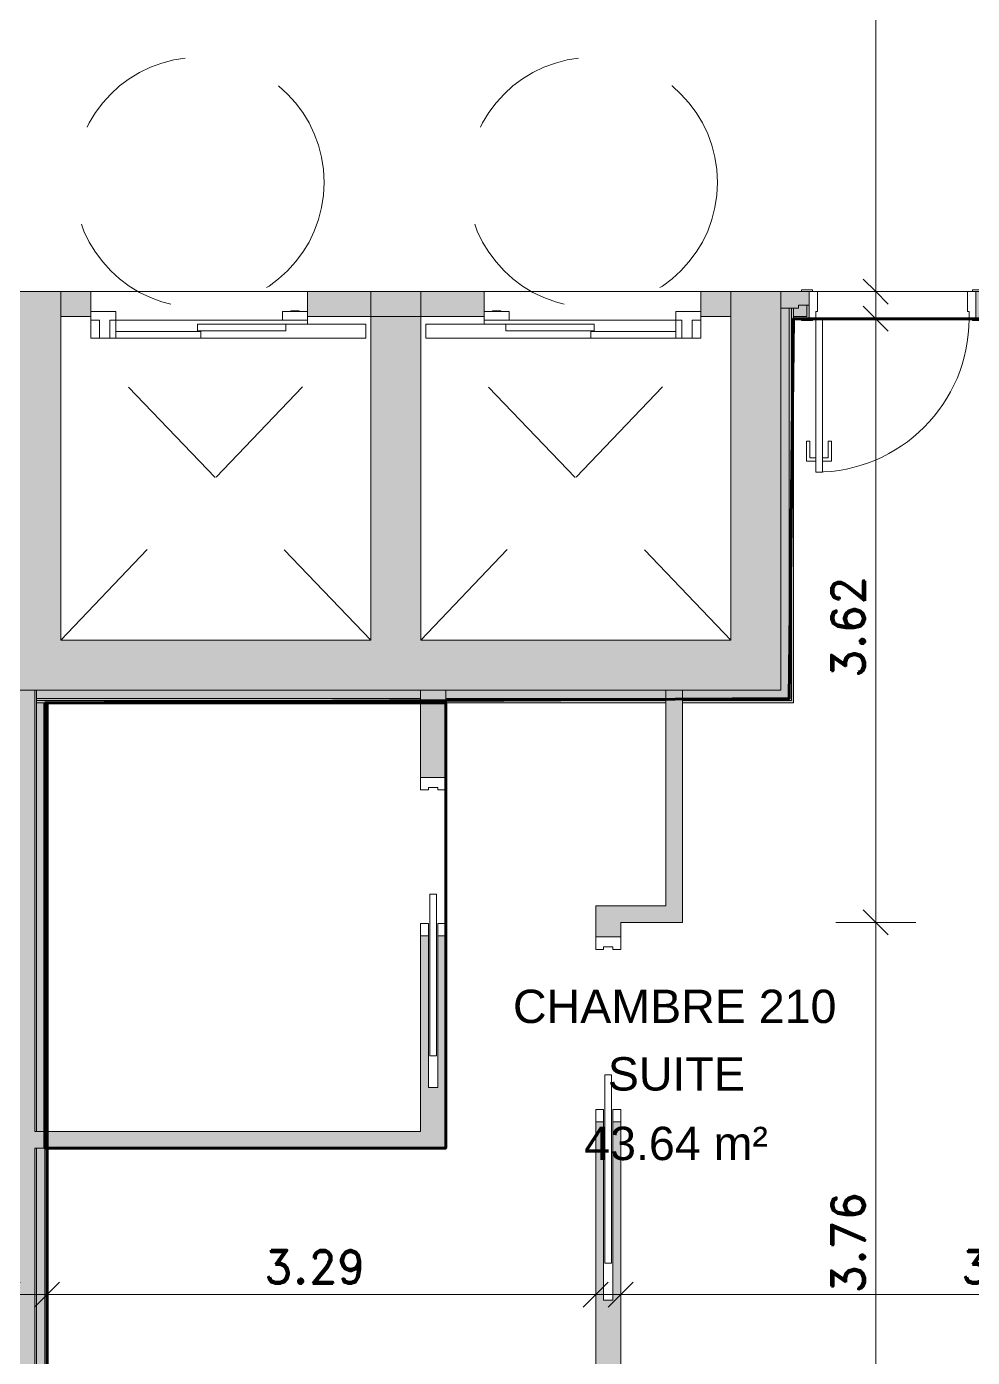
# Model space of a CAD drawing. Header units: metres. Extents: x -227.9 to -140, y 37.9 to 92.1.
# Drawn here: x -180.52 to -174.85, y 43.72 to 51.7 of the extents above; entities that cross this region are included whole.
import ezdxf

# ---------------------------------------------------------------- set-up
doc = ezdxf.new("R2010")
doc.units = ezdxf.units.M
doc.linetypes.add('JIS_02_0.7', pattern=[1.35, 0.75, -0.6])
for name, color, linetype, lineweight in [('A-ANNO-DIMS', 7, 'Continuous', 9), ('A-ANNO-DIMS-100', 7, 'Continuous', 9), ('A-AREA-IDEN', 7, 'Continuous', 9), ('A-DOOR', 7, 'Continuous', 5), ('A-FLOR', 7, 'Continuous', 5), ('A-WALL', 7, 'Continuous', 5), ('A-WALL-PATT', 7, 'Continuous', 13), ('I-WALL', 7, 'Continuous', 5)]:
    doc.layers.add(name, color=color, linetype=linetype, lineweight=lineweight)
doc.layers.add('A-DETL', color=94, linetype='Continuous', lineweight=5, true_color=0x00a600)
doc.layers.add('Chambre', color=40, linetype='Continuous')
doc.layers.add('SDB', color=230, linetype='Continuous')
doc.styles.add('Arial_1', font='arial.ttf', dxfattribs={"height": 0.2})
doc.styles.add('RomanD_B', font='', dxfattribs={"height": 0.2})
doc.styles.get('RomanD_B').set_extended_font_data('RomanD', bold=True)
doc.dimstyles.new('LAG-Romans_0_2', dxfattribs={"dimscale": 0.3048, "dimtxt": 0.200715, "dimasz": 0.492126, "dimexe": 0.787402, "dimexo": 0.0625, "dimgap": 0, "dimtad": 1, "dimrnd": 0.01, "dimzin": 0, "dimdsep": 46, "dimtxsty": 'RomanD_B', "dimblk1": 'OBLIQUE', "dimblk2": 'OBLIQUE', "dimsah": 1, "dimcen": 0.09, "dimdle": 0.656168, "dimazin": 0, "dimtfac": 1, "dimtdec": 4, "dimtix": 1, "dimtmove": 0, "dimatfit": 3, "dimfxl": 0.787402, "dimfxlon": 1, "dimtvp": 1, "dimtolj": 1, "dimtzin": 0, "dimarcsym": 2})
doc.dimstyles.new('LAG-Romans_0_2_1', dxfattribs={"dimscale": 0.3048, "dimtxt": 0.200715, "dimasz": 0.492126, "dimexe": 0.787402, "dimexo": 0.0625, "dimgap": 0, "dimtad": 1, "dimrnd": 0.01, "dimzin": 0, "dimdsep": 46, "dimtxsty": 'RomanD_B', "dimblk1": 'OBLIQUE', "dimblk2": 'OBLIQUE', "dimsah": 1, "dimcen": 0.09, "dimdle": 0.656168, "dimazin": 0, "dimtfac": 1, "dimtdec": 4, "dimtix": 1, "dimtmove": 2, "dimatfit": 3, "dimfxl": 0.787402, "dimfxlon": 1, "dimtvp": 1, "dimtolj": 1, "dimtzin": 0, "dimarcsym": 2})

# ---------------------------------------------------------------- blocks, each defined once
blk = doc.blocks.new('LAG-C1030-PORTE-BAT 1 VANT-13PR_01 - LAG-C1030-PORTE-BAT 1 VANT-13PR_01_04F-90X210 CHAMBRE-15711706-MUC-LAG-PRO-PLA-ARC-TZN-N02-AG02Ec-Cote')
at = {"layer": 'A-DOOR'}
for p, q in [((0.3553, 1.0015), (0.3153, 1.0015)), ((0.3153, 1.0015), (0.3153, 0.0815)), ((0.3553, 0.0815), (0.3553, 1.0015)), ((0.2603, 0.9365), (0.2603, 0.8165)), ((0.3153, 0.9365), (0.2603, 0.9365)), ((0.2803, 0.8165), (0.2803, 0.9165)), ((0.2803, 0.9165), (0.3153, 0.9165)), ((0.3153, 0.9165), (0.3153, 0.9365)), ((0.4103, 0.9365), (0.3553, 0.9365)), ((0.3553, 0.9365), (0.3553, 0.9165)), ((0.3553, 0.9165), (0.3903, 0.9165)), ((0.3903, 0.9165), (0.3903, 0.8165)), ((0.4103, 0.8165), (0.4103, 0.9365)), ((0.2603, 0.8165), (0.2803, 0.8165)), ((0.3903, 0.8165), (0.4103, 0.8165)), ((0.3153, 0.0815), (0.3553, 0.0815))]:
    blk.add_line(p, q, dxfattribs=at)
at = {"layer": 'A-DOOR', "color": 9, "true_color": 0xc0c0c0}
for p, q in [((-0.5847, 0.0915), (-0.6497, 0.0915)), ((-0.6497, 0.0915), (-0.6497, 0.0815)), ((-0.6497, 0.0815), (-0.5847, 0.0815)), ((-0.6047, 0.0815), (-0.6047, -0.0815)), ((-0.5647, 0.0815), (-0.6047, 0.0815)), ((-0.5847, 0.0815), (-0.5847, 0.0915)), ((-0.5647, 0.0376), (-0.5647, 0.0815)), ((0.3953, 0.0815), (0.3553, 0.0815)), ((0.3553, 0.0815), (0.3553, 0.0376)), ((0.3753, 0.0915), (0.3753, 0.0815)), ((0.4403, 0.0915), (0.3753, 0.0915)), ((0.3753, 0.0815), (0.4403, 0.0815)), ((0.3953, -0.0815), (0.3953, 0.0815)), ((0.4403, 0.0815), (0.4403, 0.0915)), ((-0.5547, 0.0376), (-0.5647, 0.0376)), ((-0.5547, -0.0815), (-0.5547, 0.0376)), ((0.3553, 0.0376), (0.3453, 0.0376)), ((0.3453, 0.0376), (0.3453, -0.0815)), ((-0.5847, -0.0815), (-0.6497, -0.0815)), ((-0.6497, -0.0815), (-0.6497, -0.0915)), ((-0.6497, -0.0915), (-0.5847, -0.0915)), ((-0.6047, -0.0815), (-0.5547, -0.0815)), ((-0.5847, -0.0915), (-0.5847, -0.0815)), ((0.3453, -0.0815), (0.3953, -0.0815)), ((0.3753, -0.0815), (0.3753, -0.0915)), ((0.4403, -0.0815), (0.3753, -0.0815)), ((0.3753, -0.0915), (0.4403, -0.0915)), ((0.4403, -0.0915), (0.4403, -0.0815))]:
    blk.add_line(p, q, dxfattribs=at)
at = {"layer": 'A-DOOR'}
blk.add_arc((0.3553, 0.0815), 0.92, 90, 180, dxfattribs=at)
blk = doc.blocks.new('LAG-C1030-PORTE-ASCENS-13PR_09 - LAG-C1030-PORTE-ASCENS-13PR_09-100-1043401-MUC-LAG-PRO-PLA-ARC-TZN-N02-AG02Ec-Cote')
at = {"layer": 'A-DOOR', "color": 9, "true_color": 0xc0c0c0}
for p, q in [((-0.745, -0.045), (-0.595, -0.045)), ((-0.745, -0.097), (-0.745, -0.045)), ((-0.595, -0.045), (-0.595, -0.205)), ((0.405, -0.097), (0.405, -0.045)), ((0.405, -0.045), (0.555, -0.045)), ((0.455, -0.04), (0.505, -0.04)), ((0.455, -0.045), (0.455, -0.04)), ((0.505, -0.04), (0.505, -0.045)), ((0.555, -0.045), (0.555, -0.097)), ((-0.692, -0.097), (-0.745, -0.097)), ((-0.692, -0.205), (-0.692, -0.097)), ((-0.63, -0.097), (-0.595, -0.097)), ((-0.63, -0.205), (-0.63, -0.097)), ((0.405, -0.097), (-0.595, -0.097)), ((-0.105, -0.12), (0.425, -0.12)), ((-0.105, -0.16), (-0.105, -0.12)), ((0.555, -0.097), (0.405, -0.097)), ((0.425, -0.12), (0.425, -0.16)), ((0.905, -0.12), (0.425, -0.12)), ((0.555, -0.12), (0.555, -0.097)), ((0.905, -0.205), (0.905, -0.12)), ((-0.595, -0.205), (-0.692, -0.205)), ((-0.085, -0.165), (-0.595, -0.165)), ((-0.595, -0.205), (-0.085, -0.205)), ((-0.105, -0.16), (0.425, -0.16)), ((-0.085, -0.205), (-0.085, -0.165)), ((-0.085, -0.205), (0.905, -0.205))]:
    blk.add_line(p, q, dxfattribs=at)
at = {"layer": 'A-DOOR', "color": 9, "lineweight": 9, "true_color": 0xc0c0c0}
for p, q in [((-0.745, -0.205), (-0.745, -0.097)), ((-0.692, -0.205), (-0.745, -0.205))]:
    blk.add_line(p, q, dxfattribs=at)
blk = doc.blocks.new('LAG-C1030-PORTE-ASCENS-13PR_09 - LAG-C1030-PORTE-ASCENS-13PR_09-100-1022867-MUC-LAG-PRO-PLA-ARC-TZN-N02-AG02Ec-Cote')
at = {"layer": 'A-DOOR', "color": 9, "lineweight": 9, "true_color": 0xc0c0c0}
for p, q in [((-0.745, 0.205), (-0.745, 0.097)), ((-0.692, 0.205), (-0.745, 0.205))]:
    blk.add_line(p, q, dxfattribs=at)
at = {"layer": 'A-DOOR', "color": 9, "true_color": 0xc0c0c0}
for p, q in [((-0.692, 0.205), (-0.692, 0.097)), ((-0.595, 0.205), (-0.692, 0.205)), ((-0.63, 0.205), (-0.63, 0.097)), ((-0.595, 0.205), (-0.085, 0.205)), ((-0.595, 0.045), (-0.595, 0.205)), ((-0.085, 0.165), (-0.595, 0.165)), ((-0.105, 0.16), (0.425, 0.16)), ((-0.105, 0.16), (-0.105, 0.12)), ((-0.085, 0.205), (-0.085, 0.165)), ((-0.085, 0.205), (0.905, 0.205)), ((0.425, 0.12), (0.425, 0.16)), ((0.905, 0.205), (0.905, 0.12)), ((-0.692, 0.097), (-0.745, 0.097)), ((-0.745, 0.097), (-0.745, 0.045)), ((-0.63, 0.097), (-0.595, 0.097)), ((0.405, 0.097), (-0.595, 0.097)), ((-0.105, 0.12), (0.425, 0.12)), ((0.405, 0.097), (0.405, 0.045)), ((0.555, 0.097), (0.405, 0.097)), ((0.905, 0.12), (0.425, 0.12)), ((0.555, 0.12), (0.555, 0.097)), ((0.555, 0.045), (0.555, 0.097)), ((-0.745, 0.045), (-0.595, 0.045)), ((0.405, 0.045), (0.555, 0.045)), ((0.455, 0.045), (0.455, 0.04)), ((0.455, 0.04), (0.505, 0.04)), ((0.505, 0.04), (0.505, 0.045))]:
    blk.add_line(p, q, dxfattribs=at)
blk = doc.blocks.new('LAG-C1030-PORTE-COULISSANTE-COUL-13PR_06 - LAG-C1030-PORTE-COULISSANTE-COUL-13PR_06_03 F-96x210-15716899-MUC-LAG-PRO-PLA-ARC-TZN-N02-AG02Ec-Cote')
at = {"layer": 'A-DOOR', "lineweight": 9}
for p, q in [((-1.308, 0.02), (-0.178, 0.02)), ((-1.308, -0.02), (-1.308, 0.02)), ((-0.178, 0.02), (-0.178, -0.02)), ((-0.178, -0.02), (-1.308, -0.02))]:
    blk.add_line(p, q, dxfattribs=at)
at = {"layer": 'A-DOOR', "color": 9, "true_color": 0xc0c0c0}
for p, q in [((-0.46, 0.075), (-0.385, 0.075)), ((-0.46, 0.0275), (-0.46, 0.075)), ((-0.385, 0.0275), (-0.46, 0.0275)), ((-0.385, 0.075), (-0.385, 0.0275)), ((0.575, 0.075), (0.65, 0.075)), ((0.575, 0.0275), (0.575, 0.075)), ((0.59, 0.0275), (0.575, 0.0275)), ((0.59, -0.0275), (0.59, 0.0275)), ((0.65, 0.075), (0.65, -0.075)), ((-0.46, -0.0275), (-0.385, -0.0275)), ((-0.46, -0.075), (-0.46, -0.0275)), ((-0.385, -0.075), (-0.46, -0.075)), ((-0.385, -0.0275), (-0.385, -0.075)), ((0.575, -0.075), (0.575, -0.0275)), ((0.575, -0.0275), (0.59, -0.0275)), ((0.65, -0.075), (0.575, -0.075))]:
    blk.add_line(p, q, dxfattribs=at)
blk = doc.blocks.new('LAG-C1030-PORTE-COULISSANTE-COUL-13PR_06 - LAG-C1030-PORTE-COULISSANTE-COUL-13PR_06_04 F-80x210-15716893-MUC-LAG-PRO-PLA-ARC-TZN-N02-AG02Ec-Cote')
at = {"layer": 'A-DOOR', "lineweight": 9}
for p, q in [((-1.1, 0.02), (-0.13, 0.02)), ((-1.1, -0.02), (-1.1, 0.02)), ((-0.13, 0.02), (-0.13, -0.02)), ((-0.13, -0.02), (-1.1, -0.02))]:
    blk.add_line(p, q, dxfattribs=at)
at = {"layer": 'A-DOOR', "color": 9, "true_color": 0xc0c0c0}
for p, q in [((-0.38, 0.075), (-0.305, 0.075)), ((-0.38, 0.0275), (-0.38, 0.075)), ((-0.305, 0.0275), (-0.38, 0.0275)), ((-0.305, 0.075), (-0.305, 0.0275)), ((0.495, 0.075), (0.57, 0.075)), ((0.495, 0.0275), (0.495, 0.075)), ((0.51, 0.0275), (0.495, 0.0275)), ((0.51, -0.0275), (0.51, 0.0275)), ((0.57, 0.075), (0.57, -0.075)), ((-0.38, -0.0275), (-0.305, -0.0275)), ((-0.38, -0.075), (-0.38, -0.0275)), ((-0.305, -0.075), (-0.38, -0.075)), ((-0.305, -0.0275), (-0.305, -0.075)), ((0.495, -0.075), (0.495, -0.0275)), ((0.495, -0.0275), (0.51, -0.0275)), ((0.57, -0.075), (0.495, -0.075))]:
    blk.add_line(p, q, dxfattribs=at)
blk = doc.blocks.new('DIMBLOCK7-MUC-LAG-PRO-PLA-ARC-TZN-N02-AG02Ec-Cote')
at = {"layer": 'A-ANNO-DIMS-100', "transparency": 16777216}
for p, q in [((-180.4016, 44.3371), (-180.4016, 43.8571)), ((-180.4016, 44.0971), (-180.4016, 44.3371)), ((-177.1104, 44.3371), (-177.1104, 43.8571)), ((-177.1104, 44.0971), (-177.1104, 44.3371)), ((-180.6016, 44.0971), (-176.9104, 44.0971))]:
    blk.add_line(p, q, dxfattribs=at)
at = {"layer": 'A-ANNO-DIMS-100', "lineweight": 25, "transparency": 16777216}
for p, q in [((-180.4016, 44.0971), (-180.3266, 44.1721)), ((-177.1104, 44.0971), (-177.0354, 44.1721)), ((-180.4016, 44.0971), (-180.4766, 44.0221)), ((-177.1104, 44.0971), (-177.1854, 44.0221))]:
    blk.add_line(p, q, dxfattribs=at)
at = {"layer": 'A-ANNO-DIMS-100', "color": 0, "transparency": 16777216, "insert": (-179.0995, 44.3627), "char_height": 0.2, "width": 0.824475, "attachment_point": 1, "line_spacing_factor": 1.146391, "style": 'RomanD_B'}
blk.add_mtext('3.29', dxfattribs=at)
blk = doc.blocks.new('_Oblique')
at = {"color": 0, "linetype": 'ByBlock', "lineweight": -2}
blk.add_line((-0.5, -0.5), (0.5, 0.5), dxfattribs=at)
blk = doc.blocks.new('DIMBLOCK8-MUC-LAG-PRO-PLA-ARC-TZN-N02-AG02Ec-Cote')
at = {"layer": 'A-ANNO-DIMS-100', "transparency": 16777216}
for p, q in [((-176.9604, 44.3371), (-176.9604, 43.8571)), ((-176.9604, 44.0971), (-176.9604, 44.3371)), ((-173.7885, 44.3371), (-173.7885, 43.8571)), ((-173.7885, 44.0971), (-173.7885, 44.3371)), ((-177.1604, 44.0971), (-173.5885, 44.0971))]:
    blk.add_line(p, q, dxfattribs=at)
at = {"layer": 'A-ANNO-DIMS-100', "lineweight": 25, "transparency": 16777216}
for p, q in [((-176.9604, 44.0971), (-176.8854, 44.1721)), ((-173.7885, 44.0971), (-173.7135, 44.1721)), ((-176.9604, 44.0971), (-177.0354, 44.0221)), ((-173.7885, 44.0971), (-173.8635, 44.0221))]:
    blk.add_line(p, q, dxfattribs=at)
at = {"layer": 'A-ANNO-DIMS-100', "color": 0, "transparency": 16777216, "insert": (-174.9178, 44.3627), "char_height": 0.2, "width": 0.824475, "attachment_point": 1, "line_spacing_factor": 1.146391, "style": 'RomanD_B'}
blk.add_mtext('3.17', dxfattribs=at)
blk = doc.blocks.new('DIMBLOCK31-MUC-LAG-PRO-PLA-ARC-TZN-N02-AG02Ec-Cote')
at = {"layer": 'A-ANNO-DIMS-100', "lineweight": 25, "transparency": 16777216}
for p, q in [((-175.4305, 46.3297), (-175.5055, 46.4047)), ((-175.4305, 46.3297), (-175.3555, 46.2547)), ((-175.4305, 42.5648), (-175.5055, 42.6398)), ((-175.4305, 42.5648), (-175.3555, 42.4898))]:
    blk.add_line(p, q, dxfattribs=at)
at = {"layer": 'A-ANNO-DIMS-100', "transparency": 16777216}
for p, q in [((-175.1905, 46.3297), (-175.6705, 46.3297)), ((-175.4305, 42.3648), (-175.4305, 46.3297)), ((-175.4305, 46.3297), (-175.1905, 46.3297)), ((-175.6705, 42.5648), (-175.1905, 42.5648)), ((-175.4305, 42.5648), (-175.6705, 42.5648))]:
    blk.add_line(p, q, dxfattribs=at)
at = {"layer": 'A-ANNO-DIMS-100', "color": 0, "transparency": 16777216, "insert": (-175.6961, 44.1037), "char_height": 0.2, "width": 0.824475, "attachment_point": 1, "rotation": 90, "line_spacing_factor": 1.146391, "style": 'RomanD_B'}
blk.add_mtext('3.76', dxfattribs=at)
blk = doc.blocks.new('DIMBLOCK32-MUC-LAG-PRO-PLA-ARC-TZN-N02-AG02Ec-Cote')
at = {"layer": 'A-ANNO-DIMS-100', "transparency": 16777216}
for p, q in [((-175.4305, 46.3297), (-175.4305, 50.1505)), ((-175.6705, 49.9505), (-175.1905, 49.9505)), ((-175.4305, 49.9505), (-175.6705, 49.9505)), ((-175.1905, 46.3297), (-175.6705, 46.3297)), ((-175.4305, 46.3297), (-175.1905, 46.3297))]:
    blk.add_line(p, q, dxfattribs=at)
at = {"layer": 'A-ANNO-DIMS-100', "lineweight": 25, "transparency": 16777216}
for p, q in [((-175.4305, 49.9505), (-175.5055, 50.0255)), ((-175.4305, 49.9505), (-175.3555, 49.8755)), ((-175.4305, 46.3297), (-175.5055, 46.4047)), ((-175.4305, 46.3297), (-175.3555, 46.2547))]:
    blk.add_line(p, q, dxfattribs=at)
at = {"layer": 'A-ANNO-DIMS-100', "color": 0, "transparency": 16777216, "insert": (-175.6961, 47.7966), "char_height": 0.2, "width": 0.824475, "attachment_point": 1, "rotation": 90, "line_spacing_factor": 1.146391, "style": 'RomanD_B'}
blk.add_mtext('3.62', dxfattribs=at)
blk = doc.blocks.new('DIMBLOCK133-MUC-LAG-PRO-PLA-ARC-TZN-N02-AG02Ec-Cote')
at = {"layer": 'A-ANNO-DIMS-100', "transparency": 16777216}
for p, q in [((-187.2244, 44.3371), (-187.2244, 43.8571)), ((-187.2244, 44.0971), (-187.2244, 44.3371)), ((-180.6376, 44.3371), (-180.6376, 43.8571)), ((-180.6376, 44.0971), (-180.6376, 44.3371)), ((-187.4244, 44.0971), (-180.4376, 44.0971))]:
    blk.add_line(p, q, dxfattribs=at)
at = {"layer": 'A-ANNO-DIMS-100', "lineweight": 25, "transparency": 16777216}
for p, q in [((-187.2244, 44.0971), (-187.1494, 44.1721)), ((-180.6376, 44.0971), (-180.5626, 44.1721)), ((-187.2244, 44.0971), (-187.2994, 44.0221)), ((-180.6376, 44.0971), (-180.7126, 44.0221))]:
    blk.add_line(p, q, dxfattribs=at)
at = {"layer": 'A-ANNO-DIMS-100', "color": 0, "transparency": 16777216, "insert": (-184.2745, 44.3627), "char_height": 0.2, "width": 0.824475, "attachment_point": 1, "line_spacing_factor": 1.146391, "style": 'RomanD_B'}
blk.add_mtext('6.59', dxfattribs=at)
blk = doc.blocks.new('DIMBLOCK156-MUC-LAG-PRO-PLA-ARC-TZN-N02-AG02Ec-Cote')
at = {"layer": 'A-ANNO-DIMS-100', "transparency": 16777216}
for p, q in [((-175.4305, 49.9135), (-175.4305, 55.7814)), ((-175.6705, 55.5814), (-175.1905, 55.5814)), ((-175.4305, 55.5814), (-175.6705, 55.5814)), ((-175.6705, 50.1135), (-175.1905, 50.1135)), ((-175.4305, 50.1135), (-175.6705, 50.1135))]:
    blk.add_line(p, q, dxfattribs=at)
at = {"layer": 'A-ANNO-DIMS-100', "lineweight": 25, "transparency": 16777216}
for p, q in [((-175.4305, 55.5814), (-175.5055, 55.6564)), ((-175.4305, 55.5814), (-175.3555, 55.5064)), ((-175.4305, 50.1135), (-175.5055, 50.1885)), ((-175.4305, 50.1135), (-175.3555, 50.0385))]:
    blk.add_line(p, q, dxfattribs=at)
at = {"layer": 'A-ANNO-DIMS-100', "color": 0, "transparency": 16777216, "insert": (-175.6961, 52.5039), "char_height": 0.2, "width": 0.824475, "attachment_point": 1, "rotation": 90, "line_spacing_factor": 1.146391, "style": 'RomanD_B'}
blk.add_mtext('5.47', dxfattribs=at)

msp = doc.modelspace()

# ---------------------------------------------------------------- hatches: boundary and pattern name
at = {"layer": 'A-WALL-PATT', "lineweight": 5, "true_color": 0xaaaaaa}
for points in [[(-180.3195, 47.7235), (-180.3195, 50.1135), (-180.6195, 50.1135), (-180.6195, 47.7235), (-180.3733, 47.7235)], [(-178.1595, 48.0235), (-178.1595, 50.1135), (-178.4595, 50.1135), (-178.4595, 48.0235)], [(-175.9995, 47.7235), (-175.9995, 50.1135), (-176.2995, 50.1135), (-176.2995, 47.7235)], [(-176.2995, 47.7235), (-176.2995, 48.0235), (-180.3195, 48.0235), (-180.3195, 47.7235), (-177.4953, 47.7235)]]:
    msp.add_hatch(color=253, dxfattribs=at).paths.add_polyline_path(points)
h = msp.add_hatch(color=253, dxfattribs=at)
h.paths.add_polyline_path([(-180.4746, 40.4697), (-180.4646, 40.4697), (-180.4646, 44.9755), (-180.4746, 44.9755), (-180.4746, 41.3524)])
h.paths.add_polyline_path([(-180.4746, 45.0755), (-180.4646, 45.0755), (-180.4646, 47.7235), (-180.4746, 47.7235), (-180.4746, 45.6389)])
at = {"layer": 'I-WALL', "true_color": 0xaaaaaa}
h = msp.add_hatch(color=253, dxfattribs=at)
h.paths.add_polyline_path([(-176.4795, 49.9635), (-176.2995, 49.9635), (-176.2995, 50.1135), (-176.4795, 50.1135), (-176.4795, 49.9935)])
h.paths.add_polyline_path([(-177.7795, 49.9635), (-177.7795, 50.1135), (-178.8395, 50.1135), (-178.8395, 49.9635)])
h.paths.add_polyline_path([(-180.1395, 49.9635), (-180.1395, 50.1135), (-180.3195, 50.1135), (-180.3195, 49.9635)])
h = msp.add_hatch(color=253, dxfattribs=at)
h.paths.add_polyline_path([(-171.5037, 50.0135), (-171.5037, 50.032), (-171.4407, 50.032), (-171.4407, 50.1135), (-173.5801, 50.1135), (-173.5801, 50.0135), (-171.6125, 50.0135)])
h.paths.add_polyline_path([(-174.7078, 50.0135), (-174.5801, 50.0135), (-174.5801, 50.1135), (-174.8305, 50.1135), (-174.8305, 50.032), (-174.7675, 50.032), (-174.7675, 50.0135)])
h.paths.add_polyline_path([(-175.9995, 50.0135), (-175.8935, 50.0135), (-175.8935, 50.032), (-175.8305, 50.032), (-175.8305, 50.1135), (-175.9995, 50.1135), (-175.9995, 50.032)])
h.paths.add_polyline_path([(-170.3895, 50.032), (-170.3895, 50.1135), (-170.4407, 50.1135), (-170.4407, 50.032), (-170.3957, 50.032)])
for points in [[(-175.9995, 47.7235), (-175.9495, 47.7235), (-175.9495, 50.0135), (-175.9995, 50.0135), (-175.9995, 47.7822)], [(-175.9495, 47.6735), (-175.9365, 47.6735), (-175.9365, 50.0135), (-175.9495, 50.0135), (-175.9495, 47.7235)], [(-175.9235, 47.6605), (-175.9235, 50.0135), (-175.9365, 50.0135), (-175.9365, 47.6605)], [(-180.5746, 40.4697), (-180.4746, 40.4697), (-180.4746, 47.7235), (-180.5746, 47.7235), (-180.5746, 41.3524)], [(-176.5903, 46.4298), (-176.5903, 47.7235), (-176.6903, 47.7235), (-176.6903, 46.4298)], [(-176.9604, 46.3298), (-176.5903, 46.3298), (-176.5903, 46.4298), (-176.9604, 46.4298)], [(-179.1399, 44.9755), (-178.1605, 44.9755), (-178.1605, 45.0755), (-180.4746, 45.0755), (-180.4746, 44.9755), (-180.4016, 44.9755)]]:
    msp.add_hatch(color=253, dxfattribs=at).paths.add_polyline_path(points)
h = msp.add_hatch(color=253, dxfattribs=at)
h.paths.add_polyline_path([(-170.4277, 49.9635), (-170.3895, 49.9635), (-170.3895, 50.032), (-170.4277, 50.032)])
h.paths.add_polyline_path([(-171.4537, 49.9635), (-171.4537, 50.032), (-171.4625, 50.032), (-171.4625, 49.9635)])
h.paths.add_polyline_path([(-171.6125, 49.9635), (-171.6125, 50.0135), (-173.4525, 50.0135), (-173.4525, 49.9635), (-172.5615, 49.9635)])
h.paths.add_polyline_path([(-174.5801, 49.9635), (-174.5801, 50.0135), (-174.6078, 50.0135), (-174.6078, 49.9635)])
h.paths.add_polyline_path([(-174.7578, 49.9635), (-174.7078, 49.9635), (-174.7078, 50.0135), (-174.7675, 50.0135), (-174.7675, 50.032), (-174.8175, 50.032), (-174.8175, 49.9635)])
h.paths.add_polyline_path([(-173.5801, 49.9635), (-173.5525, 49.9635), (-173.5525, 50.0135), (-173.5801, 50.0135)])
h.paths.add_polyline_path([(-175.9235, 49.9635), (-175.8435, 49.9635), (-175.8435, 50.032), (-175.8935, 50.032), (-175.8935, 50.0135), (-175.9235, 50.0135)])
h = msp.add_hatch(color=253, dxfattribs=at)
h.paths.add_polyline_path([(-171.4407, 49.9505), (-171.4407, 50.032), (-171.4537, 50.032), (-171.4537, 49.9635), (-171.4625, 49.9635), (-171.4625, 49.9505)])
h.paths.add_polyline_path([(-171.6125, 49.9505), (-171.6125, 49.9635), (-173.4025, 49.9635), (-173.4025, 49.9505), (-172.5615, 49.9505)])
h.paths.add_polyline_path([(-170.4407, 49.9505), (-170.3895, 49.9505), (-170.3895, 49.9635), (-170.4277, 49.9635), (-170.4277, 50.032), (-170.4407, 50.032), (-170.4407, 49.9944)])
h.paths.add_polyline_path([(-174.6078, 49.9505), (-174.5801, 49.9505), (-174.5801, 49.9635), (-174.6078, 49.9635)])
h.paths.add_polyline_path([(-173.5801, 49.9505), (-173.5525, 49.9505), (-173.5525, 49.9635), (-173.5801, 49.9635)])
h.paths.add_polyline_path([(-175.8305, 49.9505), (-175.8305, 50.032), (-175.8435, 50.032), (-175.8435, 49.9635), (-175.9235, 49.9635), (-175.9235, 49.9505), (-175.8507, 49.9505)])
h.paths.add_polyline_path([(-174.7855, 49.9505), (-174.7578, 49.9505), (-174.7578, 49.9635), (-174.8175, 49.9635), (-174.8175, 50.032), (-174.8305, 50.032), (-174.8305, 49.9505)])
h = msp.add_hatch(color=253, dxfattribs=at)
h.paths.add_polyline_path([(-176.6903, 47.6475), (-176.6903, 47.6605), (-178.0105, 47.6605), (-178.0105, 47.6475), (-177.4953, 47.6475)])
h.paths.add_polyline_path([(-176.5903, 47.6475), (-175.9235, 47.6475), (-175.9235, 47.6605), (-176.5903, 47.6605)])
h.paths.add_polyline_path([(-178.1605, 47.6475), (-178.1605, 47.6605), (-180.4646, 47.6605), (-180.4646, 47.6475), (-179.1399, 47.6475)])
h.paths.add_polyline_path([(-180.5746, 47.6475), (-180.5746, 47.6605), (-180.6825, 47.6605), (-180.6825, 47.6475), (-180.6195, 47.6475)])
h = msp.add_hatch(color=253, dxfattribs=at)
h.paths.add_polyline_path([(-176.6903, 47.6605), (-176.6903, 47.6735), (-178.0105, 47.6735), (-178.0105, 47.6605), (-177.4953, 47.6605)])
h.paths.add_polyline_path([(-176.5903, 47.6605), (-175.9365, 47.6605), (-175.9365, 47.6735), (-176.5903, 47.6735)])
h.paths.add_polyline_path([(-180.6695, 47.6605), (-180.5746, 47.6605), (-180.5746, 47.6735), (-180.6695, 47.6735)])
h.paths.add_polyline_path([(-179.1399, 47.6605), (-178.1605, 47.6605), (-178.1605, 47.6735), (-180.4646, 47.6735), (-180.4646, 47.6605), (-179.9622, 47.6605)])
h = msp.add_hatch(color=253, dxfattribs=at)
h.paths.add_polyline_path([(-175.9495, 47.6735), (-175.9495, 47.7235), (-176.5903, 47.7235), (-176.5903, 47.6735)])
h.paths.add_polyline_path([(-178.1605, 47.6735), (-178.1605, 47.7235), (-180.4646, 47.7235), (-180.4646, 47.6735), (-179.1399, 47.6735)])
h.paths.add_polyline_path([(-178.0105, 47.6735), (-176.6903, 47.6735), (-176.6903, 47.7235), (-178.0105, 47.7235)])
h.paths.add_polyline_path([(-180.6195, 47.6735), (-180.5746, 47.6735), (-180.5746, 47.7235), (-180.6195, 47.7235)])
h = msp.add_hatch(color=253, dxfattribs=at)
h.paths.add_polyline_path([(-178.0105, 44.9755), (-178.0105, 46.2489), (-178.058, 46.2489), (-178.058, 45.3389), (-178.113, 45.3389), (-178.113, 46.2489), (-178.1605, 46.2489), (-178.1605, 44.9755)])
h.paths.add_polyline_path([(-178.0105, 47.1989), (-178.0105, 47.7235), (-178.1605, 47.7235), (-178.1605, 47.1989), (-178.058, 47.1989)])
h = msp.add_hatch(color=253, dxfattribs=at)
h.paths.add_polyline_path([(-180.4146, 40.4697), (-180.4146, 44.9755), (-180.4646, 44.9755), (-180.4646, 40.4697)])
h.paths.add_polyline_path([(-180.4146, 45.0755), (-180.4146, 47.6475), (-180.4646, 47.6475), (-180.4646, 45.0755)])
h = msp.add_hatch(color=253, dxfattribs=at)
h.paths.add_polyline_path([(-180.4016, 40.4697), (-180.4016, 44.9755), (-180.4146, 44.9755), (-180.4146, 40.4697)])
h.paths.add_polyline_path([(-180.4146, 45.0755), (-180.4016, 45.0755), (-180.4016, 47.6475), (-180.4146, 47.6475), (-180.4146, 45.6389)])
h = msp.add_hatch(color=253, dxfattribs=at)
h.paths.add_polyline_path([(-177.1104, 42.5648), (-176.9604, 42.5648), (-176.9604, 45.1326), (-177.0079, 45.1326), (-177.0079, 44.0626), (-177.0629, 44.0626), (-177.0629, 45.1326), (-177.1104, 45.1326), (-177.1104, 43.4957)])
h.paths.add_polyline_path([(-177.1104, 46.2426), (-176.9604, 46.2426), (-176.9604, 46.4298), (-177.1104, 46.4298)])

# ---------------------------------------------------------------- linework, layer by layer
at = {"layer": 'A-DETL', "color": 7, "linetype": 'JIS_02_0.7'}
for p, q in [((-180.3195, 48.0235), (-178.4595, 49.973)), ((-178.4595, 48.0235), (-180.3195, 49.9635)), ((-178.1595, 48.0235), (-176.3085, 49.9635)), ((-176.2995, 48.0235), (-178.1595, 49.9635))]:
    msp.add_line(p, q, dxfattribs=at)
for centre in [(-179.4895, 50.7685), (-177.1295, 50.7685)]:
    msp.add_circle(centre, 0.75, dxfattribs=at)
at = {"layer": 'A-FLOR'}
for p, q in [((-180.1395, 50.1135), (-178.8395, 50.1135)), ((-177.7795, 50.1135), (-176.4795, 50.1135)), ((-175.7805, 50.1135), (-174.8805, 50.1135)), ((-174.8705, 49.9505), (-175.7505, 49.9505))]:
    msp.add_line(p, q, dxfattribs=at)
at = {"layer": 'A-WALL', "lineweight": 15}
for p, q in [((-180.3195, 50.1135), (-180.6195, 50.1135)), ((-180.3195, 48.0235), (-180.3195, 50.1135)), ((-178.1595, 50.1135), (-178.4595, 50.1135)), ((-178.4595, 50.1135), (-178.4595, 48.0235)), ((-178.1595, 48.0235), (-178.1595, 50.1135)), ((-176.2995, 50.1135), (-176.2995, 48.0235)), ((-175.9995, 50.1135), (-176.2995, 50.1135)), ((-175.9995, 47.7235), (-175.9995, 50.1135)), ((-178.4595, 48.0235), (-180.3195, 48.0235)), ((-176.2995, 48.0235), (-178.1595, 48.0235)), ((-180.6195, 47.7235), (-180.3195, 47.7235)), ((-180.3195, 47.7235), (-176.2995, 47.7235)), ((-176.2995, 47.7235), (-175.9995, 47.7235))]:
    msp.add_line(p, q, dxfattribs=at)
at = {"layer": 'A-WALL'}
for p, q in [((-175.9995, 50.0135), (-175.8935, 50.0135)), ((-175.9495, 50.0135), (-175.9495, 47.6735)), ((-175.9365, 50.0135), (-175.9365, 47.6605)), ((-175.9235, 49.9505), (-175.9235, 50.0135)), ((-175.8305, 50.032), (-175.8935, 50.032)), ((-175.8935, 50.0135), (-175.8935, 50.032)), ((-175.8435, 49.9635), (-175.8435, 50.032)), ((-175.9235, 49.9635), (-175.8435, 49.9635)), ((-180.4746, 45.0755), (-180.4746, 47.7235)), ((-180.4646, 45.0755), (-180.4646, 47.7235)), ((-178.1605, 47.6735), (-180.4646, 47.6735)), ((-178.1605, 47.6605), (-180.4646, 47.6605)), ((-178.1605, 47.7235), (-178.1605, 47.6475)), ((-178.0105, 47.7235), (-178.0105, 47.6475)), ((-176.6903, 47.6735), (-178.0105, 47.6735)), ((-176.6903, 47.6605), (-178.0105, 47.6605)), ((-176.6903, 47.7235), (-176.6903, 47.6475)), ((-176.5903, 47.7235), (-176.5903, 47.6475)), ((-175.9495, 47.6735), (-176.5903, 47.6735)), ((-175.9365, 47.6605), (-176.5903, 47.6605)), ((-180.4146, 47.6475), (-180.4646, 47.6475)), ((-180.4146, 45.0755), (-180.4146, 47.6475)), ((-180.4016, 45.0755), (-180.4746, 45.0755)), ((-180.4746, 40.4697), (-180.4746, 44.9755)), ((-180.4016, 44.9755), (-180.4746, 44.9755)), ((-180.4646, 40.4697), (-180.4646, 44.9755)), ((-180.4146, 40.4697), (-180.4146, 44.9755))]:
    msp.add_line(p, q, dxfattribs=at)
at = {"layer": 'Chambre', "lineweight": 140}
msp.add_lwpolyline([(-174.7708, 49.9505), (-175.9235, 49.9505), (-175.9495, 47.6735), (-180.4016, 47.6475), (-180.4016, 40.4697), (-173.7612, 40.4697), (-173.7885, 48.1723), (-174.7613, 48.1723), (-174.7708, 49.9505)], dxfattribs=at)
at = {"layer": 'I-WALL', "lineweight": 13}
for p, q in [((-180.1395, 50.1135), (-180.3195, 50.1135)), ((-180.3195, 50.1135), (-180.3195, 49.9635)), ((-180.1395, 49.9935), (-180.1395, 50.1135)), ((-177.7795, 50.1135), (-178.8395, 50.1135)), ((-178.8395, 50.1135), (-178.8395, 49.9935)), ((-177.7795, 49.9935), (-177.7795, 50.1135)), ((-176.2995, 50.1135), (-176.4795, 50.1135)), ((-176.4795, 50.1135), (-176.4795, 49.9935)), ((-176.2995, 49.9635), (-176.2995, 50.1135)), ((-175.8755, 50.1135), (-175.9995, 50.1135)), ((-175.9995, 50.1135), (-175.9995, 47.7235)), ((-180.3195, 49.9635), (-180.1395, 49.9635)), ((-178.8395, 49.9635), (-177.7795, 49.9635)), ((-176.4795, 49.9635), (-176.2995, 49.9635)), ((-175.9235, 49.9505), (-175.8755, 49.9505)), ((-175.9235, 47.6475), (-175.9235, 49.9505)), ((-175.9995, 47.7235), (-180.6195, 47.7235)), ((-180.4016, 45.0755), (-180.4016, 47.6475)), ((-180.4016, 47.6475), (-178.1605, 47.6475)), ((-178.1605, 47.6475), (-178.1605, 47.1989)), ((-178.0105, 47.6475), (-176.6903, 47.6475)), ((-178.0105, 47.1989), (-178.0105, 47.6475)), ((-176.6903, 47.6475), (-176.6903, 46.4298)), ((-176.5903, 47.6475), (-175.9235, 47.6475)), ((-176.5903, 46.3298), (-176.5903, 47.6475)), ((-177.1104, 46.4298), (-177.1104, 46.2426)), ((-176.6903, 46.4298), (-177.1104, 46.4298)), ((-176.9604, 46.2426), (-176.9604, 46.3298)), ((-176.9604, 46.3298), (-176.5903, 46.3298)), ((-178.1605, 46.2489), (-178.1605, 45.0755)), ((-178.113, 45.3389), (-178.113, 46.2489)), ((-178.058, 46.2489), (-178.058, 45.3389)), ((-178.0105, 44.9755), (-178.0105, 46.2489)), ((-178.058, 45.3389), (-178.113, 45.3389)), ((-177.1104, 45.1326), (-177.1104, 42.4148)), ((-177.0629, 44.0626), (-177.0629, 45.1326)), ((-177.0079, 45.1326), (-177.0079, 44.0626)), ((-176.9604, 42.5648), (-176.9604, 45.1326)), ((-178.1605, 45.0755), (-180.4016, 45.0755)), ((-180.4016, 40.4697), (-180.4016, 44.9755)), ((-180.4016, 44.9755), (-178.0105, 44.9755)), ((-177.0079, 44.0626), (-177.0629, 44.0626))]:
    msp.add_line(p, q, dxfattribs=at)
at = {"layer": 'SDB', "lineweight": 140}
msp.add_lwpolyline([(-180.4146, 47.6475), (-178.0105, 47.6475), (-178.0105, 44.9755), (-180.4146, 44.9755)], close=True, dxfattribs=at)

# ---------------------------------------------------------------- block references
at = {"layer": 'A-DOOR'}
for name, p, rotation in [('LAG-C1030-PORTE-BAT 1 VANT-13PR_01 - LAG-C1030-PORTE-BAT 1 VANT-13PR_01_04F-90X210 CHAMBRE-15711706-MUC-LAG-PRO-PLA-ARC-TZN-N02-AG02Ec-Cote', (-175.4352, 50.032), 180), ('LAG-C1030-PORTE-COULISSANTE-COUL-13PR_06 - LAG-C1030-PORTE-COULISSANTE-COUL-13PR_06_04 F-80x210-15716893-MUC-LAG-PRO-PLA-ARC-TZN-N02-AG02Ec-Cote', (-178.0855, 46.6289), 90), ('LAG-C1030-PORTE-COULISSANTE-COUL-13PR_06 - LAG-C1030-PORTE-COULISSANTE-COUL-13PR_06_03 F-96x210-15716899-MUC-LAG-PRO-PLA-ARC-TZN-N02-AG02Ec-Cote', (-177.0354, 45.5926), 90)]:
    msp.add_blockref(name, p, dxfattribs=dict(at, rotation=rotation))
at = {"layer": 'A-DOOR', "color": 9, "true_color": 0xc0c0c0}
msp.add_blockref('LAG-C1030-PORTE-ASCENS-13PR_09 - LAG-C1030-PORTE-ASCENS-13PR_09-100-1043401-MUC-LAG-PRO-PLA-ARC-TZN-N02-AG02Ec-Cote', (-179.3945, 50.0385), dxfattribs=at)
at = {"layer": 'A-DOOR', "color": 9, "true_color": 0xc0c0c0, "rotation": 180}
msp.add_blockref('LAG-C1030-PORTE-ASCENS-13PR_09 - LAG-C1030-PORTE-ASCENS-13PR_09-100-1022867-MUC-LAG-PRO-PLA-ARC-TZN-N02-AG02Ec-Cote', (-177.2245, 50.0385), dxfattribs=at)

# ---------------------------------------------------------------- texts
at = {"layer": 'A-AREA-IDEN', "color": 164, "true_color": 0x0029a5, "char_height": 0.2, "attachment_point": 1, "style": 'Arial_1'}
for s, insert, width in [('CHAMBRE 210', (-177.6067, 45.9259), 2.397046), ('SUITE', (-177.0377, 45.5209), 1.018143), ('43.64 m²', (-177.1797, 45.1037), 1.362869)]:
    msp.add_mtext(s, dxfattribs=dict(at, insert=insert, width=width))

# ---------------------------------------------------------------- dimensions: what is measured, and where the dimension line sits
at = {"layer": 'A-ANNO-DIMS'}
for base, p1, p2, override, picture, middle in [((-175.4305, 55.5814), (-175.6705, 50.1135), (-175.6705, 55.5814), {"dimpost": '<>', "dimfxl": 5.467868}, 'DIMBLOCK156-MUC-LAG-PRO-PLA-ARC-TZN-N02-AG02Ec-Cote', (-175.5305, 52.8475)), ((-175.4305, 49.9505), (-175.1905, 46.3297), (-175.6705, 49.9505), {"dimpost": '<>', "dimfxl": 3.652539}, 'DIMBLOCK32-MUC-LAG-PRO-PLA-ARC-TZN-N02-AG02Ec-Cote', (-175.5305, 48.1401)), ((-175.4305, 46.3297), (-175.6705, 42.5648), (-175.1905, 46.3297), {"dimpost": '<>', "dimfxl": 3.795379}, 'DIMBLOCK31-MUC-LAG-PRO-PLA-ARC-TZN-N02-AG02Ec-Cote', (-175.5305, 44.4472))]:
    dim = msp.add_linear_dim(base=base, p1=p1, p2=p2, angle=90, dimstyle='LAG-Romans_0_2', override=override, dxfattribs=at)
    dim.commit()
    dim.dimension.update_dxf_attribs({"geometry": picture, "text_midpoint": middle})
for base, p1, p2, override, picture, middle in [((-180.6376, 44.0971), (-187.2244, 44.3371), (-180.6376, 44.3371), {"dimpost": '<>', "dimfxl": 6.586857}, 'DIMBLOCK133-MUC-LAG-PRO-PLA-ARC-TZN-N02-AG02Ec-Cote', (-183.931, 44.1971)), ((-177.1104, 44.0971), (-180.4016, 44.3371), (-177.1104, 44.3371), {"dimpost": '<>', "dimfxl": 3.291111}, 'DIMBLOCK7-MUC-LAG-PRO-PLA-ARC-TZN-N02-AG02Ec-Cote', (-178.756, 44.1971))]:
    dim = msp.add_linear_dim(base=base, p1=p1, p2=p2, dimstyle='LAG-Romans_0_2', override=override, dxfattribs=at)
    dim.commit()
    dim.dimension.update_dxf_attribs({"geometry": picture, "text_midpoint": middle})
dim = msp.add_linear_dim(base=(-173.7885, 44.0971), p1=(-176.9604, 44.3371), p2=(-173.7885, 44.3371), dimstyle='LAG-Romans_0_2_1', override={"dimpost": '<>', "dimfxl": 3.171952}, dxfattribs=at)
dim.commit()
dim.dimension.update_dxf_attribs({"geometry": 'DIMBLOCK8-MUC-LAG-PRO-PLA-ARC-TZN-N02-AG02Ec-Cote', "text_midpoint": (-174.5055, 44.2294), "dimtype": 160})

doc.saveas('drawing.dxf')
